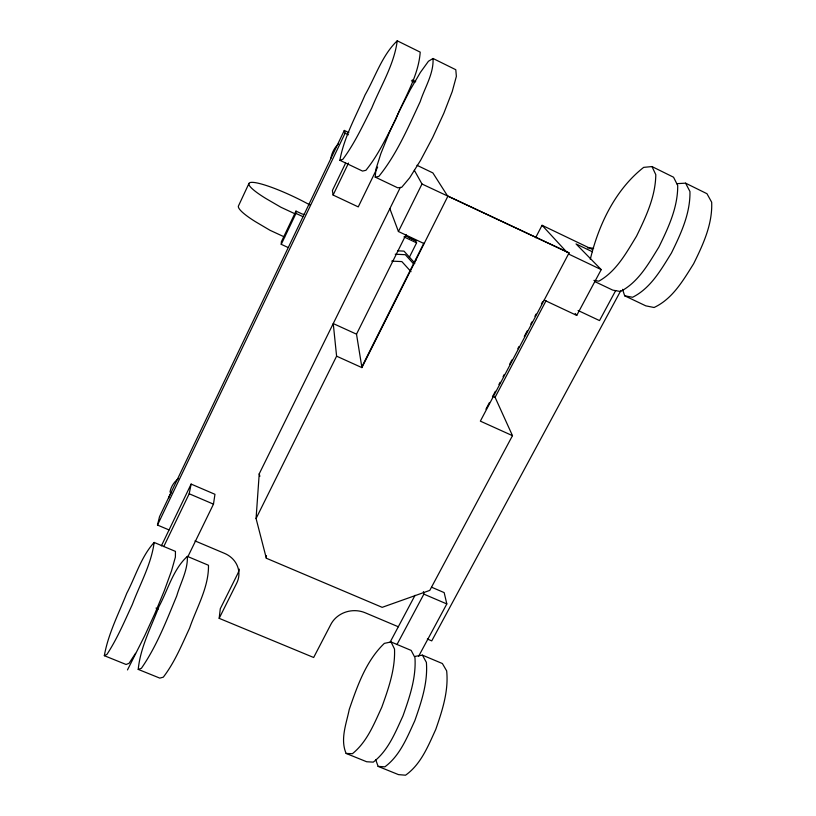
<?xml version="1.0" encoding="UTF-8"?>
<svg xmlns="http://www.w3.org/2000/svg" width="816" height="816" viewBox="0 0 816 816"><rect width="100%" height="100%" fill="white"/><g stroke="black" fill="none" stroke-linecap="round" stroke-linejoin="round"><path stroke-width="1.22" d="M492.813 396.28L495.088 397.321L512.479 435.662L429.787 590.396L382.174 607.339L266.322 558.236L266.444 555.737M288.109 247.513L281.245 244.331L281.367 241.771L295.984 211.109L302.338 214.078L304.715 214.435M266.322 558.236L256.071 518.517L259.223 473.831L400.34 187.384M397.239 40.8C394.148 64.648 380.756 86.006 371.749 108.018C362.814 125.48 354.593 143.514 342.832 159.324L339.874 160.283C344.046 137.18 355.919 116.27 365.089 94.87C375.391 76.867 382.051 55.315 397.239 40.8L420.209 52.142C418.526 76.143 404.481 97.614 395.648 119.585C386.59 136.935 378.318 154.999 365.915 170.309L362.539 171.074L339.874 160.283M154.153 542.446C151.297 564.244 140.005 584.103 132.325 604.503C124.481 621.425 117.198 638.734 106.957 654.381L104.326 655.687C108.212 633.828 118.636 613.744 126.766 593.252C135.599 576.351 141.188 556.675 154.153 542.446L175.45 551.392L175.389 557.093L171.513 570.863L164.271 590.794L154.785 613.754L144.636 635.858L127.48 669.926M138.22 669.395C140.403 647.292 151.174 627.055 158.957 606.543C167.953 589.886 173.094 569.344 187.354 556.39L208.478 565.264C208.876 587.296 196.585 607.655 189.608 628.085C181.774 644.905 174.675 662.368 163.292 677.178L159.793 678.116L138.22 669.395L141.382 668.314C156.743 646.16 166.454 620.721 176.725 595.955C180.469 582.971 187.955 570.231 187.354 556.39M375.207 177.092L375.982 169.024L380.807 153.755L388.906 133.62L399.116 111.384L410.101 90.015L420.373 72.43L428.451 61.251L433.031 58.477L455.797 69.717L456.368 76.378L452.207 91.627L443.853 113.21L432.674 137.506L420.597 160.313L409.683 177.806L401.676 187.333L397.678 187.792L375.207 177.092L378.797 176.44C396.831 154.183 408.143 127.429 420.199 101.674C424.748 87.547 433.837 73.746 433.031 58.477M398.3 626.759L365.211 612.785A25.684 23.327 -6.6 0 0 330.847 624.413L313.66 657.492L219.178 618.344L220.279 608.767L237.589 573.995A24.021 22.073 2 0 0 239.292 569.15M590.294 259.366C598.546 224.89 615.264 189.659 643.671 167.372L651.984 166.566L673.547 177.215L677.708 185.477C677.912 207.427 668.335 227.695 658.92 247.003C648.608 263.629 638.469 282.112 620.476 291.506L612.765 290.129L594.813 281.591M187.864 556.716L213.476 504.145L214.955 494.302L191.128 484.082L161.374 545.884M163.751 546.587L189.2 493.762L191.128 484.082M169.055 529.941L157.478 525.055L159.518 516.671L344.301 130.438L348.84 132.61M248.849 183.682L238.384 206.122A47.909 8.272 25.6 0 0 255.296 221.595L270.025 230.296L284.672 237.068M281.245 244.331L295.984 213.415L295.984 211.109M157.478 525.055L345.086 133.212L344.301 130.438M345.627 163.057L332.398 190.536L333.112 195.055L358.255 206.897L377.645 167.096M333.112 195.055L348.534 163.047M256.071 518.517L336.6 356.174L333.244 323.575L356.51 334.172L361.916 367.618L336.6 356.174M361.804 366.925L423.892 243.117L424.106 243.607L398.432 231.52L421.994 184.008L414.324 170.269M356.51 334.172L406.093 234.539M219.178 618.344L236.732 583.114A24.378 22.358 1.9 0 0 224.635 553.421L195.024 540.906M409.428 257.142L416.588 242.842L415.65 240.638L405.521 235.875M361.916 367.618L447.811 196.34L432.878 172.921L416.976 165.291M535.592 237.731L542.069 225.298L592.263 249.37M485.948 409.183L489.488 402.472M492.436 396.872L495.383 391.282M498.923 384.56L500.106 382.327M503.054 376.727L504.237 374.493M509.541 364.426L511.907 359.948M517.803 348.758L518.986 346.514M524.29 336.447L527.238 330.857M530.777 324.136L531.961 321.902M534.908 316.302L536.092 314.068M541.396 304.001L542.579 301.757M447.545 195.932L569.068 252.899L480.359 421.138L512.479 435.662M495.088 397.321L546.047 300.757M390.038 642.304L415.048 595.303M396.964 644.558L423.881 594.13L423.382 591.641M544.18 300.104L576.739 315.415L601.219 269.617L576.035 243.923L592.396 251.767M418.567 656.37L446.821 603.942L444.169 592.61L431.766 587.285M615.703 290.537L599.515 320.586L578.085 310.488M620.752 290.71L431.746 640.886L427.339 639.02M135.548 653.33L129.04 663.326L126.072 664.479L104.326 655.687M391.037 641.957L384.346 643.375C365.966 660.96 357.388 685.919 349.258 709.42C346.382 723.659 339.997 739.225 346.117 753.443L366.649 761.746L373.249 762.134C388.222 750.679 395.281 732.493 402.961 715.928C409.581 697.18 416.293 677.749 414.956 657.584L411.162 650.413L391.037 641.957L394.516 649.006C395.352 669.171 388.498 688.5 381.796 707.217C374.095 723.792 367.088 741.917 352.42 753.698L346.117 753.443M415.273 656.35L422.402 655.136L442.374 663.53L446.658 670.874C448.759 691.04 442.272 710.644 435.764 729.433C428.135 745.987 420.985 764.286 405.552 775.2L398.483 774.619L378.114 766.387L375.717 759.716M676.729 183.671L685.593 183.161L706.972 193.718L711.674 202.215C712.613 224.176 703.086 244.565 693.61 263.792C683.155 280.398 672.588 298.87 654.075 307.499L645.803 305.847L624.668 295.79L622.547 289.323M397.759 250.828L403.981 251.124L414.895 263.18M395.219 254.215L405.307 254.694L413.794 264.078M391.69 261.1L401.86 261.589L411.029 271.687M378.114 766.387L384.887 766.836C400.034 755.585 407.113 737.358 414.783 720.793C421.362 702.035 427.992 682.543 426.38 662.368L422.402 655.136M593.905 280.388L598.811 281.183C616.427 271.3 626.321 252.817 636.531 236.171C645.925 216.821 655.513 196.615 655.799 174.675L651.984 166.566M624.668 295.79L632.584 297.269C650.77 288.15 661.062 269.668 671.425 253.052C680.86 233.774 690.418 213.466 689.948 191.505L685.593 183.161M155.999 608.083L158.284 609.022M189.2 493.762L213.476 504.145M423.881 594.13L446.821 603.942M569.068 252.899L421.994 184.008M295.984 213.415L302.879 216.628M294.545 213.598L280.939 207.264L266.098 198.635A48.093 7.477 25.7 0 1 254.867 182.58A48.093 7.477 25.7 0 1 310.049 205.03M403.951 236.895L416.588 242.842M408.949 237.487L415.66 240.659M345.086 133.212L348.391 134.793M568.497 253.99L601.219 269.617M412.294 79.958L415.711 81.62M411.427 80.815L414.752 82.447M542.069 225.298L567.191 252.572M575.209 313.466L576.739 315.415M389.854 208.672L398.432 231.52M259.223 473.831L259.855 476.299M415.946 260.365A15.463 2.356 26.7 0 1 416.486 259.274M330.878 158.202A25.816 25.663 -34 0 1 338.456 143.902M169.983 492.058A24.46 22.736 5 0 1 178.408 478.604M168.555 498.27A24.857 23.072 4.8 0 1 171.635 492.119M587.52 247.86A25.357 24.001 -36.3 0 1 593.62 248.401"/></g></svg>
